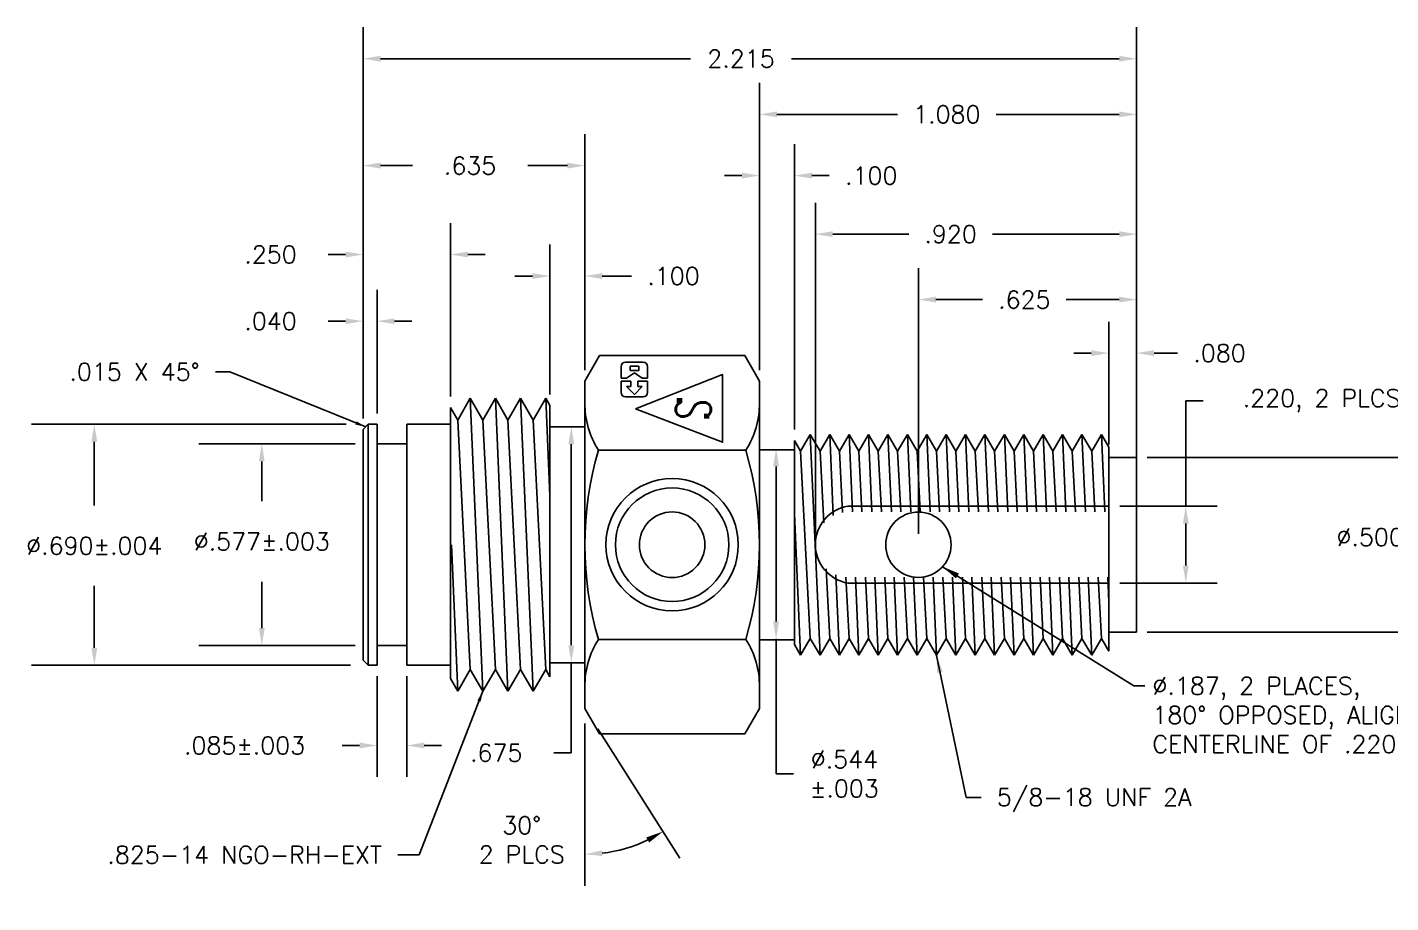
# Model space of a CAD drawing. Extents: x 9.8 to 17.6, y -0.7 to 9.5.
# Drawn here: x 11.256 to 15.16, y 7.003 to 9.508 of the extents above; entities that cross this region are included whole.
import ezdxf

# ---------------------------------------------------------------- set-up
doc = ezdxf.new("R2010")
doc.units = 0
doc.header["$MEASUREMENT"] = 0
doc.layers.get('DEFPOINTS').update_dxf_attribs({"linetype": 'CONTINUOUS'})
for name, color, linetype in [('BODY', 2, 'CONTINUOUS'), ('DIM', 9, 'CONTINUOUS'), ('TEXT', 3, 'CONTINUOUS')]:
    doc.layers.add(name, color=color, linetype=linetype)
doc.styles.add('ROMANS', font='romans')
doc.dimstyles.new('FULSCALE', dxfattribs={"dimscale": 0, "dimtxt": 0.1, "dimasz": 0.1, "dimexe": 0.18, "dimexo": 0.063, "dimgap": 0.09, "dimtad": 0, "dimtih": 1, "dimtoh": 1, "dimdec": 3, "dimzin": 4, "dimdsep": 46, "dimtxsty": 'ROMANS', "dimcen": 0.09, "dimadec": 0, "dimazin": 0, "dimtfac": 1, "dimtdec": 3, "dimtofl": 0, "dimtmove": 0, "dimatfit": 3, "dimfxl": 0, "dimtolj": 1, "dimtzin": 4, "dimarcsym": 0})
doc.dimstyles.new('FULSCALE$2', dxfattribs={"dimscale": 0, "dimtxt": 0.1, "dimasz": 0.1, "dimexe": 0.18, "dimexo": 0.063, "dimgap": 0.09, "dimtad": 0, "dimtih": 1, "dimtoh": 1, "dimdec": 0, "dimzin": 4, "dimdsep": 46, "dimtxsty": 'ROMANS', "dimcen": 0.09, "dimadec": 0, "dimazin": 0, "dimtfac": 1, "dimtdec": 0, "dimtofl": 0, "dimtmove": 0, "dimatfit": 3, "dimfxl": 0, "dimtolj": 1, "dimtzin": 4, "dimarcsym": 0})

# ---------------------------------------------------------------- blocks, each defined once
blk = doc.blocks.new('*D19')
at = {"layer": 'DEFPOINTS', "color": 0}
for p in [(12.2172, 8.6671), (12.2172, 8.3573), (12.2572, 8.3723)]:
    blk.add_point(p, dxfattribs=at)
at = {"layer": 'DIM', "color": 0, "lineweight": -2}
for p, q in [((12.2172, 8.3883), (12.2172, 8.7571)), ((12.2572, 8.4033), (12.2572, 8.7571)), ((12.1672, 8.6671), (12.1172, 8.6671)), ((12.3072, 8.6671), (12.3572, 8.6671))]:
    blk.add_line(p, q, dxfattribs=at)
at = {"layer": 'DIM', "color": 0}
for points in [[(12.1672, 8.6754), (12.1672, 8.6587), (12.2172, 8.6671)], [(12.3072, 8.6754), (12.3072, 8.6587), (12.2572, 8.6671)]]:
    blk.add_solid(points, dxfattribs=at)
at = {"layer": 'DIM', "color": 0, "insert": (11.9522, 8.6671), "char_height": 0.05, "attachment_point": 5, "style": 'ROMANS'}
blk.add_mtext('\\A1;.040', dxfattribs=at)
blk = doc.blocks.new('*D20')
at = {"layer": 'DEFPOINTS', "color": 0}
for p in [(12.2572, 7.6823), (12.3422, 7.6823), (12.3422, 7.4528)]:
    blk.add_point(p, dxfattribs=at)
at = {"layer": 'DIM', "color": 0, "lineweight": -2}
for p, q in [((12.2572, 7.6513), (12.2572, 7.3628)), ((12.3422, 7.6513), (12.3422, 7.3628)), ((12.2072, 7.4528), (12.1572, 7.4528)), ((12.3922, 7.4528), (12.4422, 7.4528))]:
    blk.add_line(p, q, dxfattribs=at)
at = {"layer": 'DIM', "color": 0}
for points in [[(12.2072, 7.4612), (12.2072, 7.4445), (12.2572, 7.4528)], [(12.3922, 7.4612), (12.3922, 7.4445), (12.3422, 7.4528)]]:
    blk.add_solid(points, dxfattribs=at)
at = {"layer": 'DIM', "color": 0, "insert": (11.878, 7.4528), "char_height": 0.05, "attachment_point": 5, "style": 'ROMANS'}
blk.add_mtext('\\A1;{.085±.003}', dxfattribs=at)
blk = doc.blocks.new('*D21')
at = {"layer": 'DEFPOINTS', "color": 0}
for p in [(12.2172, 9.1124), (12.8522, 8.4959), (12.2172, 8.3573)]:
    blk.add_point(p, dxfattribs=at)
at = {"layer": 'DIM', "color": 0, "lineweight": -2}
for p, q in [((12.2172, 8.3883), (12.2172, 9.2024)), ((12.8522, 8.5269), (12.8522, 9.2024)), ((12.2672, 9.1124), (12.3587, 9.1124)), ((12.8022, 9.1124), (12.6887, 9.1124))]:
    blk.add_line(p, q, dxfattribs=at)
at = {"layer": 'DIM', "color": 0}
for points in [[(12.2672, 9.1207), (12.2672, 9.104), (12.2172, 9.1124)], [(12.8022, 9.1207), (12.8022, 9.104), (12.8522, 9.1124)]]:
    blk.add_solid(points, dxfattribs=at)
at = {"layer": 'DIM', "color": 0, "insert": (12.5237, 9.1124), "char_height": 0.05, "attachment_point": 5, "style": 'ROMANS'}
blk.add_mtext('\\A1;.635', dxfattribs=at)
blk = doc.blocks.new('*D22')
at = {"layer": 'DEFPOINTS', "color": 0}
for p in [(12.7522, 8.7963), (12.8522, 8.4959), (12.7522, 8.4257)]:
    blk.add_point(p, dxfattribs=at)
at = {"layer": 'DIM', "color": 0, "lineweight": -2}
for p, q in [((12.7522, 8.4572), (12.7522, 8.8863)), ((12.8522, 8.5274), (12.8522, 8.8863)), ((12.7022, 8.7963), (12.6522, 8.7963)), ((12.9022, 8.7963), (12.986, 8.7963))]:
    blk.add_line(p, q, dxfattribs=at)
at = {"layer": 'DIM', "color": 0}
for points in [[(12.7022, 8.8046), (12.7022, 8.788), (12.7522, 8.7963)], [(12.9022, 8.8046), (12.9022, 8.788), (12.8522, 8.7963)]]:
    blk.add_solid(points, dxfattribs=at)
at = {"layer": 'DIM', "color": 0, "insert": (13.106, 8.7963), "char_height": 0.05, "attachment_point": 5, "style": 'ROMANS'}
blk.add_mtext('\\A1;.100', dxfattribs=at)
blk = doc.blocks.new('*D24')
at = {"layer": 'DEFPOINTS', "color": 0}
for p in [(12.2572, 8.3158), (11.9273, 7.7388), (12.2572, 7.7388)]:
    blk.add_point(p, dxfattribs=at)
at = {"layer": 'DIM', "color": 0, "lineweight": -2}
for p, q in [((12.1942, 8.3158), (11.7473, 8.3158)), ((11.9273, 8.2658), (11.9273, 8.1516)), ((11.9273, 7.7888), (11.9273, 7.9216)), ((12.1942, 7.7388), (11.7473, 7.7388))]:
    blk.add_line(p, q, dxfattribs=at)
at = {"layer": 'DIM', "color": 0}
for points in [[(11.919, 8.2658), (11.9356, 8.2658), (11.9273, 8.3158)], [(11.919, 7.7888), (11.9356, 7.7888), (11.9273, 7.7388)]]:
    blk.add_solid(points, dxfattribs=at)
at = {"layer": 'DIM', "color": 0, "insert": (11.9273, 8.0366), "char_height": 0.05, "attachment_point": 5, "style": 'ROMANS'}
blk.add_mtext('\\A1;%%c.577±.003', dxfattribs=at)
blk = doc.blocks.new('*D25')
at = {"layer": 'DEFPOINTS', "color": 0}
for p in [(12.2322, 8.3723), (11.4477, 7.6823), (12.2447, 7.6823)]:
    blk.add_point(p, dxfattribs=at)
at = {"layer": 'DIM', "color": 0, "lineweight": -2}
for p, q in [((12.1692, 8.3723), (11.2677, 8.3723)), ((11.4477, 8.3223), (11.4477, 8.1393)), ((11.4477, 7.7323), (11.4477, 7.9093)), ((12.1817, 7.6823), (11.2677, 7.6823))]:
    blk.add_line(p, q, dxfattribs=at)
at = {"layer": 'DIM', "color": 0}
for points in [[(11.4394, 8.3223), (11.4561, 8.3223), (11.4477, 8.3723)], [(11.4394, 7.7323), (11.4561, 7.7323), (11.4477, 7.6823)]]:
    blk.add_solid(points, dxfattribs=at)
at = {"layer": 'DIM', "color": 0, "insert": (11.4477, 8.0243), "char_height": 0.05, "attachment_point": 5, "style": 'ROMANS'}
blk.add_mtext('\\A1;%%c.690±.004', dxfattribs=at)
blk = doc.blocks.new('*D26')
at = {"layer": 'DEFPOINTS', "color": 0}
for p in [(12.8522, 7.5586), (12.8522, 7.5586), (12.8522, 7.5472), (12.8722, 7.5272), (13.0061, 7.1709)]:
    blk.add_point(p, dxfattribs=at)
at = {"layer": 'DIM', "color": 0, "lineweight": -2}
for p, q in [((12.8522, 7.5157), (12.8522, 7.0515)), ((12.8892, 7.5006), (13.1244, 7.1308))]:
    blk.add_line(p, q, dxfattribs=at)
blk.add_arc((12.8522, 7.5586), 0.4171, 276.8729, 295.5871, dxfattribs=at)
at = {"layer": 'DIM', "color": 0}
for points in [[(13.0283, 7.1897), (13.0364, 7.1752), (13.0761, 7.2067)], [(12.9027, 7.1362), (12.9017, 7.1529), (12.8522, 7.1415)]]:
    blk.add_solid(points, dxfattribs=at)
at = {"layer": 'DIM', "color": 0, "insert": (12.6716, 7.1827), "char_height": 0.05, "attachment_point": 5, "style": 'ROMANS'}
blk.add_mtext('\\A1;30°\\P2 PLCS', dxfattribs=at)
blk = doc.blocks.new('*D27')
at = {"layer": 'DEFPOINTS', "color": 0}
for p in [(12.4672, 8.8579), (12.4672, 8.4205), (12.2172, 8.3573)]:
    blk.add_point(p, dxfattribs=at)
at = {"layer": 'DIM', "color": 0, "lineweight": -2}
for p, q in [((12.2172, 8.3883), (12.2172, 8.9479)), ((12.4672, 8.4515), (12.4672, 8.9479)), ((12.1672, 8.8579), (12.1172, 8.8579)), ((12.5172, 8.8579), (12.5672, 8.8579))]:
    blk.add_line(p, q, dxfattribs=at)
at = {"layer": 'DIM', "color": 0}
for points in [[(12.1672, 8.8662), (12.1672, 8.8496), (12.2172, 8.8579)], [(12.5172, 8.8662), (12.5172, 8.8496), (12.4672, 8.8579)]]:
    blk.add_solid(points, dxfattribs=at)
at = {"layer": 'DIM', "color": 0, "insert": (11.9522, 8.8579), "char_height": 0.05, "attachment_point": 5, "style": 'ROMANS'}
blk.add_mtext('\\A1;.250', dxfattribs=at)
blk = doc.blocks.new('*D29')
at = {"layer": 'DEFPOINTS', "color": 0}
for p in [(12.7614, 8.3648), (12.7614, 7.6898), (12.8135, 7.6898)]:
    blk.add_point(p, dxfattribs=at)
at = {"layer": 'DIM', "color": 0, "lineweight": -2}
for p, q in [((12.8135, 8.3148), (12.8135, 7.7398)), ((12.8135, 7.6898), (12.8135, 7.4318)), ((12.8135, 7.4318), (12.7635, 7.4318))]:
    blk.add_line(p, q, dxfattribs=at)
at = {"layer": 'DIM', "color": 0}
for points in [[(12.8051, 8.3148), (12.8218, 8.3148), (12.8135, 8.3648)], [(12.8051, 7.7398), (12.8218, 7.7398), (12.8135, 7.6898)]]:
    blk.add_solid(points, dxfattribs=at)
at = {"layer": 'DIM', "color": 0, "insert": (12.5985, 7.4318), "char_height": 0.05, "attachment_point": 5, "style": 'ROMANS'}
blk.add_mtext('\\A1;.675', dxfattribs=at)
blk = doc.blocks.new('*D34')
at = {"layer": 'DEFPOINTS', "color": 0}
for p in [(14.4312, 8.2772), (15.2337, 8.2772), (14.4312, 7.7772)]:
    blk.add_point(p, dxfattribs=at)
at = {"layer": 'DIM', "color": 0, "lineweight": -2}
for p, q in [((14.4627, 8.2772), (15.3237, 8.2772)), ((15.2337, 8.2272), (15.2337, 8.1192)), ((15.2337, 7.8272), (15.2337, 7.9792)), ((14.4627, 7.7772), (15.3237, 7.7772))]:
    blk.add_line(p, q, dxfattribs=at)
at = {"layer": 'DIM', "color": 0}
for points in [[(15.2253, 8.2272), (15.242, 8.2272), (15.2337, 8.2772)], [(15.2253, 7.8272), (15.242, 7.8272), (15.2337, 7.7772)]]:
    blk.add_solid(points, dxfattribs=at)
at = {"layer": 'DIM', "color": 0, "insert": (15.2337, 8.0492), "char_height": 0.05, "attachment_point": 5, "style": 'ROMANS'}
blk.add_mtext('\\A1;%%c.500±.003**', dxfattribs=at)
blk = doc.blocks.new('*D35')
at = {"layer": 'DEFPOINTS', "color": 0}
for p in [(14.3522, 8.5757), (14.3522, 8.2829), (14.4322, 8.2829)]:
    blk.add_point(p, dxfattribs=at)
at = {"layer": 'DIM', "color": 0, "lineweight": -2}
for p, q in [((14.3522, 8.3144), (14.3522, 8.6657)), ((14.4322, 8.3144), (14.4322, 8.6657)), ((14.3022, 8.5757), (14.2522, 8.5757)), ((14.4822, 8.5757), (14.5494, 8.5757))]:
    blk.add_line(p, q, dxfattribs=at)
at = {"layer": 'DIM', "color": 0}
for points in [[(14.3022, 8.5841), (14.3022, 8.5674), (14.3522, 8.5757)], [(14.4822, 8.5841), (14.4822, 8.5674), (14.4322, 8.5757)]]:
    blk.add_solid(points, dxfattribs=at)
at = {"layer": 'DIM', "color": 0, "insert": (14.6694, 8.5757), "char_height": 0.05, "attachment_point": 5, "style": 'ROMANS'}
blk.add_mtext('\\A1;.080', dxfattribs=at)
blk = doc.blocks.new('*D42')
at = {"layer": 'DEFPOINTS', "color": 0}
for p in [(13.2341, 6.2942), (13.3522, 6.2942), (13.2722, 6.0392)]:
    blk.add_point(p, dxfattribs=at)
at = {"layer": 'DIM', "color": 0, "lineweight": -2}
for p, q in [((13.2341, 6.2942), (13.2341, 6.6374)), ((13.2341, 6.6374), (13.2841, 6.6374)), ((13.2341, 6.0892), (13.2341, 6.2442))]:
    blk.add_line(p, q, dxfattribs=at)
at = {"layer": 'DIM', "color": 0}
for points in [[(13.2258, 6.2442), (13.2425, 6.2442), (13.2341, 6.2942)], [(13.2258, 6.0892), (13.2425, 6.0892), (13.2341, 6.0392)]]:
    blk.add_solid(points, dxfattribs=at)
at = {"layer": 'DIM', "color": 0, "insert": (14.1315, 6.6374), "char_height": 0.05, "attachment_point": 5, "style": 'ROMANS'}
blk.add_mtext('\\A1;.255, FLAT BOTTOM TAP DRILL DEPTH,\\PSEALING SURF, NO NICKS OR TAP MARKS', dxfattribs=at)
blk = doc.blocks.new('*D45')
at = {"layer": 'DEFPOINTS', "color": 0}
for p in [(12.2172, 9.4183), (12.2172, 8.3573), (14.4322, 8.2773)]:
    blk.add_point(p, dxfattribs=at)
at = {"layer": 'DIM', "color": 0, "lineweight": -2}
for p, q in [((12.2172, 8.3888), (12.2172, 9.5083)), ((14.4322, 8.3088), (14.4322, 9.5083)), ((12.2672, 9.4183), (13.1543, 9.4183)), ((14.3822, 9.4183), (13.4443, 9.4183))]:
    blk.add_line(p, q, dxfattribs=at)
at = {"layer": 'DIM', "color": 0}
for points in [[(12.2672, 9.4266), (12.2672, 9.4099), (12.2172, 9.4183)], [(14.3822, 9.4266), (14.3822, 9.4099), (14.4322, 9.4183)]]:
    blk.add_solid(points, dxfattribs=at)
at = {"layer": 'DIM', "color": 0, "insert": (13.2993, 9.4183), "char_height": 0.05, "attachment_point": 5, "style": 'ROMANS'}
blk.add_mtext('\\A1;2.215', dxfattribs=at)
blk = doc.blocks.new('*D46')
at = {"layer": 'DEFPOINTS', "color": 0}
for p in [(14.4322, 9.259), (13.3522, 8.4959), (14.4322, 8.2773)]:
    blk.add_point(p, dxfattribs=at)
at = {"layer": 'DIM', "color": 0, "lineweight": -2}
for p, q in [((13.3522, 8.5274), (13.3522, 9.349)), ((14.4322, 8.3088), (14.4322, 9.349)), ((13.4022, 9.259), (13.7473, 9.259)), ((14.3822, 9.259), (14.0301, 9.259))]:
    blk.add_line(p, q, dxfattribs=at)
at = {"layer": 'DIM', "color": 0}
for points in [[(13.4022, 9.2673), (13.4022, 9.2507), (13.3522, 9.259)], [(14.3822, 9.2673), (14.3822, 9.2507), (14.4322, 9.259)]]:
    blk.add_solid(points, dxfattribs=at)
at = {"layer": 'DIM', "color": 0, "insert": (13.8887, 9.259), "char_height": 0.05, "attachment_point": 5, "style": 'ROMANS'}
blk.add_mtext('\\A1;1.080', dxfattribs=at)
blk = doc.blocks.new('*D47')
at = {"layer": 'DEFPOINTS', "color": 0}
for p in [(14.3522, 8.1377), (14.5728, 8.1377), (14.3522, 7.9177)]:
    blk.add_point(p, dxfattribs=at)
at = {"layer": 'DIM', "color": 0, "lineweight": -2}
for p, q in [((14.5728, 8.1377), (14.5728, 8.4391)), ((14.5728, 8.4391), (14.6228, 8.4391)), ((14.3837, 8.1377), (14.6628, 8.1377)), ((14.5728, 7.9677), (14.5728, 8.0877)), ((14.3837, 7.9177), (14.6628, 7.9177))]:
    blk.add_line(p, q, dxfattribs=at)
at = {"layer": 'DIM', "color": 0}
for points in [[(14.5645, 8.0877), (14.5811, 8.0877), (14.5728, 8.1377)], [(14.5645, 7.9677), (14.5811, 7.9677), (14.5728, 7.9177)]]:
    blk.add_solid(points, dxfattribs=at)
at = {"layer": 'DIM', "color": 0, "insert": (15.2404, 8.4391), "char_height": 0.05, "attachment_point": 5, "style": 'ROMANS'}
blk.add_mtext('\\A1;.220, 2 PLCS, 180° OPPOSED', dxfattribs=at)
blk = doc.blocks.new('*D48')
at = {"layer": 'DEFPOINTS', "color": 0}
for p in [(14.4322, 8.7289), (14.4322, 8.2773), (13.8072, 8.0273)]:
    blk.add_point(p, dxfattribs=at)
at = {"layer": 'DIM', "color": 0, "lineweight": -2}
for p, q in [((13.8072, 8.0588), (13.8072, 8.8189)), ((14.4322, 8.3088), (14.4322, 8.8189)), ((13.8572, 8.7289), (13.9907, 8.7289)), ((14.3822, 8.7289), (14.2307, 8.7289))]:
    blk.add_line(p, q, dxfattribs=at)
at = {"layer": 'DIM', "color": 0}
for points in [[(13.8572, 8.7372), (13.8572, 8.7205), (13.8072, 8.7289)], [(14.3822, 8.7372), (14.3822, 8.7205), (14.4322, 8.7289)]]:
    blk.add_solid(points, dxfattribs=at)
at = {"layer": 'DIM', "color": 0, "insert": (14.1107, 8.7289), "char_height": 0.05, "attachment_point": 5, "style": 'ROMANS'}
blk.add_mtext('\\A1;.625', dxfattribs=at)
blk = doc.blocks.new('*D49')
at = {"layer": 'DEFPOINTS', "color": 0}
for p in [(13.4522, 9.0838), (13.3522, 8.4959), (13.4522, 8.326)]:
    blk.add_point(p, dxfattribs=at)
at = {"layer": 'DIM', "color": 0, "lineweight": -2}
for p, q in [((13.3522, 8.5274), (13.3522, 9.1738)), ((13.4522, 8.3575), (13.4522, 9.1738)), ((13.3022, 9.0838), (13.2522, 9.0838)), ((13.5022, 9.0838), (13.5522, 9.0838))]:
    blk.add_line(p, q, dxfattribs=at)
at = {"layer": 'DIM', "color": 0}
for points in [[(13.3022, 9.0922), (13.3022, 9.0755), (13.3522, 9.0838)], [(13.5022, 9.0922), (13.5022, 9.0755), (13.4522, 9.0838)]]:
    blk.add_solid(points, dxfattribs=at)
at = {"layer": 'DIM', "color": 0, "insert": (13.6722, 9.0838), "char_height": 0.05, "attachment_point": 5, "style": 'ROMANS'}
blk.add_mtext('\\A1;.100', dxfattribs=at)
blk = doc.blocks.new('*D53')
at = {"layer": 'DEFPOINTS', "color": 0}
for p in [(13.5122, 8.9162), (13.5122, 8.0277), (14.4322, 8.0273)]:
    blk.add_point(p, dxfattribs=at)
at = {"layer": 'DIM', "color": 0, "lineweight": -2}
for p, q in [((13.5122, 8.0592), (13.5122, 9.0062)), ((14.4322, 8.0588), (14.4322, 9.0062)), ((13.5622, 8.9162), (13.7796, 8.9162)), ((14.3822, 8.9162), (14.0196, 8.9162))]:
    blk.add_line(p, q, dxfattribs=at)
at = {"layer": 'DIM', "color": 0}
for points in [[(13.5622, 8.9246), (13.5622, 8.9079), (13.5122, 8.9162)], [(14.3822, 8.9246), (14.3822, 8.9079), (14.4322, 8.9162)]]:
    blk.add_solid(points, dxfattribs=at)
at = {"layer": 'DIM', "color": 0, "insert": (13.8996, 8.9162), "char_height": 0.05, "attachment_point": 5, "style": 'ROMANS'}
blk.add_mtext('\\A1;.920', dxfattribs=at)

msp = doc.modelspace()

# ---------------------------------------------------------------- linework, layer by layer
at = {"layer": 'BODY'}
for p, q in [((12.8522, 8.4959), (12.8943, 8.5688)), ((13.3102, 8.5688), (12.8943, 8.5688)), ((13.3522, 8.4959), (13.3102, 8.5688)), ((12.8522, 8.0273), (12.8522, 8.4959)), ((13.3522, 8.2993), (13.3522, 8.4959)), ((12.5242, 8.4464), (12.4882, 8.3841)), ((12.5242, 8.4464), (12.5602, 7.6081)), ((12.5242, 8.4464), (12.5602, 8.3841)), ((12.5962, 8.4464), (12.5602, 8.3841)), ((12.6322, 7.6081), (12.5962, 8.4464)), ((12.5962, 8.4464), (12.6322, 8.3841)), ((12.6682, 8.4464), (12.6322, 8.3841)), ((12.7042, 7.6081), (12.6682, 8.4464)), ((12.6682, 8.4464), (12.7042, 8.3841)), ((12.7402, 8.4464), (12.7042, 8.3841)), ((12.7522, 8.167), (12.7402, 8.4464)), ((12.7402, 8.4464), (12.7522, 8.4257)), ((13.3522, 8.4648), (13.3522, 8.4648)), ((13.3522, 8.4648), (13.3522, 8.4648)), ((13.3522, 8.4648), (13.3522, 8.4648)), ((12.4672, 8.4205), (12.4882, 8.3841)), ((12.4672, 8.4205), (12.4672, 7.6445)), ((12.7522, 8.3723), (12.7522, 8.4257)), ((12.2172, 8.3573), (12.2322, 8.3723)), ((12.2172, 8.3573), (12.2172, 7.6973)), ((12.2322, 7.6823), (12.2322, 8.3723)), ((12.2322, 8.3723), (12.2572, 8.3723)), ((12.2572, 8.3158), (12.2572, 8.3723)), ((12.3422, 8.3158), (12.3422, 8.3723)), ((12.3422, 8.3723), (12.4672, 8.3723)), ((12.5242, 7.6704), (12.4882, 8.3841)), ((12.5602, 8.3841), (12.5962, 7.6704)), ((12.6322, 8.3841), (12.6682, 7.6704)), ((12.7042, 8.3841), (12.7402, 7.6704)), ((12.7522, 7.6823), (12.7522, 8.3723)), ((12.8522, 8.3648), (12.7522, 8.3648)), ((12.2572, 7.7388), (12.2572, 8.3158)), ((12.2572, 8.3158), (12.3422, 8.3158)), ((12.3422, 8.3158), (12.3422, 7.7388)), ((13.4522, 8.326), (13.4522, 7.742)), ((13.47, 8.2952), (13.4522, 8.326)), ((13.47, 8.2952), (13.4978, 8.3433)), ((13.4978, 8.3433), (13.5256, 7.7112)), ((13.5256, 8.2952), (13.4978, 8.3433)), ((13.5256, 8.2952), (13.5534, 8.3433)), ((13.5811, 8.2952), (13.5534, 8.3433)), ((13.5534, 8.3433), (13.5636, 8.1112)), ((13.5811, 8.2952), (13.6089, 8.3433)), ((13.6089, 8.3433), (13.6187, 8.1212)), ((13.6367, 8.2952), (13.6089, 8.3433)), ((13.6367, 8.2952), (13.6645, 8.3433)), ((13.6645, 8.3433), (13.6742, 8.1212)), ((13.6923, 8.2952), (13.6645, 8.3433)), ((13.6923, 8.2952), (13.72, 8.3433)), ((13.72, 8.3433), (13.7298, 8.1212)), ((13.7478, 8.2952), (13.72, 8.3433)), ((13.7478, 8.2952), (13.7756, 8.3433)), ((13.7756, 8.3433), (13.7854, 8.1212)), ((13.8034, 8.2952), (13.7756, 8.3433)), ((13.8034, 8.2952), (13.8312, 8.3433)), ((13.8312, 8.3433), (13.8409, 8.1212)), ((13.8589, 8.2952), (13.8312, 8.3433)), ((13.8589, 8.2952), (13.8867, 8.3433)), ((13.8867, 8.3433), (13.8965, 8.1212)), ((13.9145, 8.2952), (13.8867, 8.3433)), ((13.9145, 8.2952), (13.9423, 8.3433)), ((13.9423, 8.3433), (13.952, 8.1212)), ((13.9701, 8.2952), (13.9423, 8.3433)), ((13.9701, 8.2952), (13.9978, 8.3433)), ((14.0256, 8.2952), (13.9978, 8.3433)), ((13.9978, 8.3433), (14.0076, 8.1212)), ((14.0256, 8.2952), (14.0534, 8.3433)), ((14.0812, 8.2952), (14.0534, 8.3433)), ((14.0534, 8.3433), (14.0632, 8.1212)), ((14.0812, 8.2952), (14.109, 8.3433)), ((14.1367, 8.2952), (14.109, 8.3433)), ((14.109, 8.3433), (14.1187, 8.1212)), ((14.1367, 8.2952), (14.1645, 8.3433)), ((14.1923, 8.2952), (14.1645, 8.3433)), ((14.1645, 8.3433), (14.1743, 8.1212)), ((14.1923, 8.2952), (14.2201, 8.3433)), ((14.2479, 8.2952), (14.2201, 8.3433)), ((14.2201, 8.3433), (14.2298, 8.1212)), ((14.2479, 8.2952), (14.2756, 8.3433)), ((14.3034, 8.2952), (14.2756, 8.3433)), ((14.2756, 8.3433), (14.2854, 8.1212)), ((14.3034, 8.2952), (14.3312, 8.3433)), ((14.3522, 8.3069), (14.3312, 8.3433)), ((14.3312, 8.3433), (14.341, 8.1212)), ((13.3131, 8.2984), (12.8914, 8.2984)), ((13.3522, 8.2993), (13.3522, 7.7553)), ((13.3522, 8.2993), (13.4522, 8.2993)), ((13.47, 8.2952), (13.4978, 7.7593)), ((13.5256, 8.2952), (13.5362, 8.0903)), ((13.5811, 8.2952), (13.5902, 8.1199)), ((13.6367, 8.2952), (13.6457, 8.1212)), ((13.6923, 8.2952), (13.7013, 8.1212)), ((13.7478, 8.2952), (13.7568, 8.1212)), ((13.8034, 8.2952), (13.8124, 8.1212)), ((13.8589, 8.2952), (13.868, 8.1212)), ((13.9145, 8.2952), (13.9235, 8.1212)), ((13.9701, 8.2952), (13.9791, 8.1212)), ((14.0256, 8.2952), (14.0346, 8.1212)), ((14.0812, 8.2952), (14.0902, 8.1212)), ((14.1367, 8.2952), (14.1458, 8.1212)), ((14.1923, 8.2952), (14.2013, 8.1212)), ((14.2479, 8.2952), (14.2569, 8.1212)), ((14.3034, 8.2952), (14.3124, 8.1212)), ((14.3522, 7.7229), (14.3522, 8.3069)), ((14.4322, 8.2773), (14.3522, 8.2773)), ((14.4322, 7.7773), (14.4322, 8.2773)), ((14.4322, 7.7773), (14.4322, 8.2773)), ((13.6057, 8.1377), (14.3522, 8.1377)), ((13.4522, 8.1156), (13.47, 7.7112)), ((12.4882, 7.6081), (12.4702, 8.0273)), ((12.8522, 8.0273), (12.8522, 7.5586)), ((13.543, 7.9584), (13.5534, 7.7593)), ((13.571, 7.9409), (13.5811, 7.7112)), ((13.5998, 7.9344), (13.6089, 7.7593)), ((13.6269, 7.9342), (13.6367, 7.7112)), ((13.6554, 7.9342), (13.6645, 7.7593)), ((13.6825, 7.9342), (13.6923, 7.7112)), ((13.711, 7.9342), (13.72, 7.7593)), ((13.738, 7.9342), (13.7478, 7.7112)), ((13.7665, 7.9342), (13.7756, 7.7593)), ((13.7936, 7.9342), (13.8034, 7.7112)), ((13.8221, 7.9342), (13.8312, 7.7593)), ((13.8491, 7.9342), (13.8589, 7.7112)), ((13.8777, 7.9342), (13.8867, 7.7593)), ((13.9047, 7.9342), (13.9145, 7.7112)), ((13.9332, 7.9342), (13.9423, 7.7593)), ((13.9603, 7.9342), (13.9701, 7.7112)), ((13.9888, 7.9342), (13.9978, 7.7593)), ((14.0158, 7.9342), (14.0256, 7.7112)), ((14.0443, 7.9342), (14.0534, 7.7593)), ((14.0714, 7.9342), (14.0812, 7.7112)), ((14.0999, 7.9342), (14.109, 7.7593)), ((14.1269, 7.9342), (14.1367, 7.7112)), ((14.1555, 7.9342), (14.1645, 7.7593)), ((14.1825, 7.9342), (14.1923, 7.7112)), ((14.211, 7.9342), (14.2201, 7.7593)), ((14.2381, 7.9342), (14.2479, 7.7112)), ((14.2666, 7.9342), (14.2756, 7.7593)), ((14.2936, 7.9342), (14.3034, 7.7112)), ((14.3221, 7.9342), (14.3312, 7.7593)), ((14.3492, 7.9342), (14.3522, 7.8643)), ((13.6057, 7.9177), (14.3522, 7.9177)), ((14.4322, 7.7773), (14.3522, 7.7773)), ((12.2572, 7.6823), (12.2572, 7.7388)), ((12.2572, 7.7388), (12.3422, 7.7388)), ((12.3422, 7.6823), (12.3422, 7.7388)), ((13.3131, 7.7562), (12.8914, 7.7562)), ((13.3522, 7.7553), (13.4522, 7.7553)), ((13.3522, 7.5586), (13.3522, 7.7553)), ((13.4522, 7.742), (13.47, 7.7112)), ((13.4978, 7.7593), (13.47, 7.7112)), ((13.4978, 7.7593), (13.5256, 7.7112)), ((13.4978, 7.7593), (13.5256, 7.7112)), ((13.4978, 7.7593), (13.5256, 7.7112)), ((13.5534, 7.7593), (13.5256, 7.7112)), ((13.5534, 7.7593), (13.5811, 7.7112)), ((13.6089, 7.7593), (13.5811, 7.7112)), ((13.6089, 7.7593), (13.6367, 7.7112)), ((13.6089, 7.7593), (13.6367, 7.7112)), ((13.6645, 7.7593), (13.6367, 7.7112)), ((13.6645, 7.7593), (13.6923, 7.7112)), ((13.72, 7.7593), (13.6923, 7.7112)), ((13.72, 7.7593), (13.7478, 7.7112)), ((13.7756, 7.7593), (13.7478, 7.7112)), ((13.7756, 7.7593), (13.8034, 7.7112)), ((13.8312, 7.7593), (13.8034, 7.7112)), ((13.8312, 7.7593), (13.8589, 7.7112)), ((13.8867, 7.7593), (13.8589, 7.7112)), ((13.8867, 7.7593), (13.9145, 7.7112)), ((13.9423, 7.7593), (13.9145, 7.7112)), ((13.9423, 7.7593), (13.9701, 7.7112)), ((13.9978, 7.7593), (13.9701, 7.7112)), ((13.9978, 7.7593), (14.0256, 7.7112)), ((14.0534, 7.7593), (14.0256, 7.7112)), ((14.0534, 7.7593), (14.0812, 7.7112)), ((14.109, 7.7593), (14.0812, 7.7112)), ((14.109, 7.7593), (14.1367, 7.7112)), ((14.1645, 7.7593), (14.1367, 7.7112)), ((14.1645, 7.7593), (14.1923, 7.7112)), ((14.2201, 7.7593), (14.1923, 7.7112)), ((14.2201, 7.7593), (14.2479, 7.7112)), ((14.2756, 7.7593), (14.2479, 7.7112)), ((14.2756, 7.7593), (14.3034, 7.7112)), ((14.3312, 7.7593), (14.3034, 7.7112)), ((14.3312, 7.7593), (14.3522, 7.7229)), ((12.2322, 7.6823), (12.2172, 7.6973)), ((12.2322, 7.6823), (12.2572, 7.6823)), ((12.3422, 7.6823), (12.4672, 7.6823)), ((12.5242, 7.6704), (12.4882, 7.6081)), ((12.5242, 7.6704), (12.5602, 7.6081)), ((12.5962, 7.6704), (12.5602, 7.6081)), ((12.5962, 7.6704), (12.6322, 7.6081)), ((12.6682, 7.6704), (12.6322, 7.6081)), ((12.6682, 7.6704), (12.7042, 7.6081)), ((12.7402, 7.6704), (12.7042, 7.6081)), ((12.7402, 7.6704), (12.7522, 7.6497)), ((12.8522, 7.6898), (12.7522, 7.6898)), ((12.7522, 7.6823), (12.7522, 7.6497)), ((12.4672, 7.6445), (12.4882, 7.6081)), ((13.3522, 7.5898), (13.3522, 7.5898)), ((13.3522, 7.5898), (13.3522, 7.5898)), ((13.3522, 7.5898), (13.3522, 7.5898)), ((12.8522, 7.5586), (12.8943, 7.4858)), ((13.3522, 7.5586), (13.3102, 7.4858)), ((13.3102, 7.4858), (12.8943, 7.4858))]:
    msp.add_line(p, q, dxfattribs=at)
for centre, radius in [((13.1022, 8.0273), 0.1895), ((13.1022, 8.0273), 0.1625), ((13.1022, 8.0273), 0.1625), ((13.1022, 8.0273), 0.0938), ((13.8072, 8.0273), 0.0935)]:
    msp.add_circle(centre, radius, dxfattribs=at)
for centre, radius, start, end in [((13.0966, 8.431), 0.2444, 179.4084, 212.8863), ((13.1079, 8.431), 0.2444, 327.1137, 0.5916), ((13.8106, 8.0273), 0.9583, 163.5677, 196.4323), ((12.3939, 8.0273), 0.9583, 343.5677, 16.4323), ((13.6237, 8.0277), 0.1115, 99.2709, 260.7291), ((13.0966, 7.6235), 0.2444, 147.1137, 180.5916), ((13.1079, 7.6235), 0.2444, 359.4084, 32.8863)]:
    msp.add_arc(centre, radius, start, end, dxfattribs=at)
at = {"layer": 'DIM'}
for p, q in [((13.3998, 8.2517), (13.3998, 7.8077)), ((13.3998, 7.7577), (13.3998, 7.3715)), ((13.4498, 7.3715), (13.3998, 7.3715))]:
    msp.add_line(p, q, dxfattribs=at)
for points in [[(13.3914, 8.2517), (13.4081, 8.2517), (13.3998, 8.3017)], [(13.3914, 7.8077), (13.4081, 7.8077), (13.3998, 7.7577)]]:
    msp.add_solid(points, dxfattribs=at)
at = {"layer": 'TEXT'}
for p, q in [((13.0191, 8.5502), (12.9691, 8.5502)), ((12.9566, 8.5043), (12.9566, 8.5369)), ((12.9941, 8.5193), (12.9716, 8.5043)), ((12.9816, 8.5258), (12.9816, 8.5383)), ((13.0066, 8.5383), (12.9816, 8.5383)), ((13.0066, 8.5258), (12.9816, 8.5258)), ((13.0166, 8.5043), (12.9941, 8.5193)), ((13.0066, 8.5258), (13.0066, 8.5383)), ((13.0316, 8.5043), (13.0316, 8.5377)), ((12.9716, 8.5043), (12.9566, 8.5043)), ((12.9841, 8.4956), (12.9566, 8.4956)), ((12.9566, 8.4627), (12.9566, 8.4952)), ((12.9841, 8.4798), (12.9716, 8.4798)), ((12.9941, 8.4573), (12.9716, 8.4798)), ((12.9841, 8.4956), (12.9841, 8.4798)), ((12.9941, 8.4573), (13.0166, 8.4798)), ((13.0041, 8.4956), (13.0041, 8.4798)), ((13.0316, 8.4956), (13.0041, 8.4956)), ((13.0166, 8.4798), (13.0041, 8.4798)), ((13.0316, 8.5043), (13.0166, 8.5043)), ((13.0316, 8.4627), (13.0316, 8.4956)), ((13.0191, 8.4502), (12.9691, 8.4502))]:
    msp.add_line(p, q, dxfattribs=at)
at = {"layer": 'TEXT', "lineweight": 100}
for p, q in [((13.1307, 8.4401), (13.1158, 8.4401)), ((13.2086, 8.3953), (13.1937, 8.3953))]:
    msp.add_line(p, q, dxfattribs=at)
at = {"layer": 'TEXT'}
msp.add_lwpolyline([(12.9968, 8.4167), (13.2468, 8.3207), (13.2468, 8.5141)], close=True, dxfattribs=at)
for centre, start, end in [((12.9691, 8.5377), 90, 180), ((13.0191, 8.5377), 0, 90), ((12.9691, 8.4627), 180, 270), ((13.0191, 8.4627), 270, 0)]:
    msp.add_arc(centre, 0.0125, start, end, dxfattribs=at)

# ---------------------------------------------------------------- texts
at = {"layer": 'DIM', "char_height": 0.05, "style": 'ROMANS'}
for s, insert, attachment_point in [('{.015 X 45%%d}', (11.7494, 8.5222), 6), ('%%c.187, 2 PLACES,\\P180° OPPOSED, ALIGNED WITH \\PCENTERLINE OF .220 GROOVES', (14.4772, 7.6484), 1), ('%%c.544\\P%%p.003', (13.5954, 7.3715), 5), ('{5/8-18 UNF 2A}', (14.0321, 7.2965), 4), ('{.825-14 NGO-RH-EXT}', (12.2714, 7.1398), 6)]:
    msp.add_mtext(s, dxfattribs=dict(at, insert=insert, attachment_point=attachment_point))
at = {"layer": 'TEXT', "lineweight": 100, "style": 'ROMANS', "width": 0.67}
msp.add_text('S', height=0.1, rotation=90, dxfattribs=at).set_placement((13.2129, 8.3858))

# ---------------------------------------------------------------- dimensions: what is measured, and where the dimension line sits
at = {"layer": 'DIM'}
for base, p1, p2, override, picture, middle in [((12.2172, 9.4183), (14.4322, 8.2773), (12.2172, 8.3573), {"dimscale": 0.5}, '*D45', (13.2993, 9.4183)), ((14.4322, 9.259), (13.3522, 8.4959), (14.4322, 8.2773), {"dimscale": 0.5}, '*D46', (13.8887, 9.259)), ((12.2172, 9.1124), (12.8522, 8.4959), (12.2172, 8.3573), {"dimscale": 1, "dimtxt": 0.05, "dimasz": 0.05, "dimexe": 0.09, "dimexo": 0.031}, '*D21', (12.5237, 9.1124)), ((13.4522, 9.0838), (13.3522, 8.4959), (13.4522, 8.326), {"dimscale": 0.5}, '*D49', (13.6722, 9.0838)), ((13.5122, 8.9162), (14.4322, 8.0273), (13.5122, 8.0277), {"dimscale": 0.5}, '*D53', (13.8996, 8.9162)), ((12.4672, 8.8579), (12.2172, 8.3573), (12.4672, 8.4205), {"dimscale": 1, "dimtxt": 0.05, "dimasz": 0.05, "dimexe": 0.09, "dimexo": 0.031}, '*D27', (11.9522, 8.8579)), ((12.7522, 8.7963), (12.8522, 8.4959), (12.7522, 8.4257), {"dimscale": 0.5}, '*D22', (13.106, 8.7963)), ((14.4322, 8.7289), (13.8072, 8.0273), (14.4322, 8.2773), {"dimscale": 0.5}, '*D48', (14.1107, 8.7289)), ((12.2172, 8.6671), (12.2572, 8.3723), (12.2172, 8.3573), {"dimscale": 1, "dimtxt": 0.05, "dimasz": 0.05, "dimexe": 0.09, "dimexo": 0.031}, '*D19', (11.9522, 8.6671)), ((14.3522, 8.5757), (14.4322, 8.2829), (14.3522, 8.2829), {"dimscale": 0.5}, '*D35', (14.6694, 8.5757))]:
    dim = msp.add_linear_dim(base=base, p1=p1, p2=p2, dimstyle='FULSCALE', override=override, dxfattribs=at)
    dim.commit()
    dim.dimension.update_dxf_attribs({"geometry": picture, "text_midpoint": middle, "dimtype": 160})
for base, p1, p2, text, override, picture, middle in [((14.5728, 8.1377), (14.3522, 7.9177), (14.3522, 8.1377), '<>, 2 PLCS, 180° OPPOSED', {"dimscale": 0.5}, '*D47', (15.2404, 8.4391)), ((11.4477, 7.6823), (12.2322, 8.3723), (12.2447, 7.6823), '%%c<>±.004', {"dimscale": 1, "dimtxt": 0.05, "dimasz": 0.05}, '*D25', (11.4477, 8.0243)), ((11.9273, 7.7388), (12.2572, 8.3158), (12.2572, 7.7388), '%%c<>±.003', {"dimscale": 1, "dimtxt": 0.05, "dimasz": 0.05}, '*D24', (11.9273, 8.0366)), ((15.2337, 8.2772), (14.4312, 7.7772), (14.4312, 8.2772), '%%c<>**', {"dimscale": 0.5, "dimgap": 0.09, "dimtol": 1, "dimlim": 0, "dimtp": 0.003, "dimtm": 0.003}, '*D34', (15.2337, 8.0492)), ((13.2341, 6.2942), (13.2722, 6.0392), (13.3522, 6.2942), '<>, FLAT BOTTOM TAP DRILL DEPTH,\\PSEALING SURF, NO NICKS OR TAP MARKS', {"dimscale": 0.5, "dimse1": 1, "dimse2": 1}, '*D42', (14.1315, 6.6374))]:
    dim = msp.add_linear_dim(base=base, p1=p1, p2=p2, angle=90, text=text, dimstyle='FULSCALE', override=override, dxfattribs=at)
    dim.commit()
    dim.dimension.update_dxf_attribs({"geometry": picture, "text_midpoint": middle, "dimtype": 160})
dim = msp.add_linear_dim(base=(12.8135, 7.6898), p1=(12.7614, 8.3648), p2=(12.7614, 7.6898), angle=90, dimstyle='FULSCALE', override={"dimscale": 1, "dimtxt": 0.05, "dimasz": 0.05, "dimse1": 1, "dimse2": 1}, dxfattribs=at)
dim.commit()
dim.dimension.update_dxf_attribs({"geometry": '*D29', "text_midpoint": (12.5985, 7.4318), "dimtype": 160})
dim = msp.add_linear_dim(base=(12.3422, 7.4528), p1=(12.2572, 7.6823), p2=(12.3422, 7.6823), text='{<>±.003}', dimstyle='FULSCALE', override={"dimscale": 1, "dimtxt": 0.05, "dimasz": 0.05, "dimexe": 0.09, "dimexo": 0.031}, dxfattribs=at)
dim.commit()
dim.dimension.update_dxf_attribs({"geometry": '*D20', "text_midpoint": (11.878, 7.4528), "dimtype": 160})
dim = msp.add_angular_dim_2l(base=(13.0061, 7.1709), line1=((12.8522, 7.5472), (12.8522, 7.5586)), line2=((12.8522, 7.5586), (12.8722, 7.5272)), text='30°\\P2 PLCS', dimstyle='FULSCALE$2', override={"dimscale": 0.5, "dimazin": 1}, dxfattribs=at)
dim.commit()
dim.dimension.update_dxf_attribs({"geometry": '*D26', "text_midpoint": (12.6716, 7.1827), "dimtype": 162})

# ---------------------------------------------------------------- leaders
for points, override in [([(12.2247, 8.3648), (11.8354, 8.5222), (11.7944, 8.5222)], {"dimscale": 1, "dimasz": 0.03}), ([(13.8589, 7.7106), (13.9441, 7.304), (13.9871, 7.3043)], {"dimscale": 1, "dimasz": 0.05}), ([(12.5602, 7.6081), (12.3779, 7.1398), (12.3164, 7.1398)], {"dimscale": 1, "dimasz": 0.03})]:
    msp.add_leader(points, dimstyle='FULSCALE', override=override, dxfattribs=at)
at = {"layer": 'DIM', "annotation_type": 0, "has_hookline": 1, "hookline_direction": 0, "text_width": 1.1762}
msp.add_leader([(13.8765, 7.9645), (14.424, 7.6234), (14.4552, 7.6234)], dimstyle='FULSCALE', override={"dimscale": 0.5}, dxfattribs=at)

doc.saveas('drawing.dxf')
